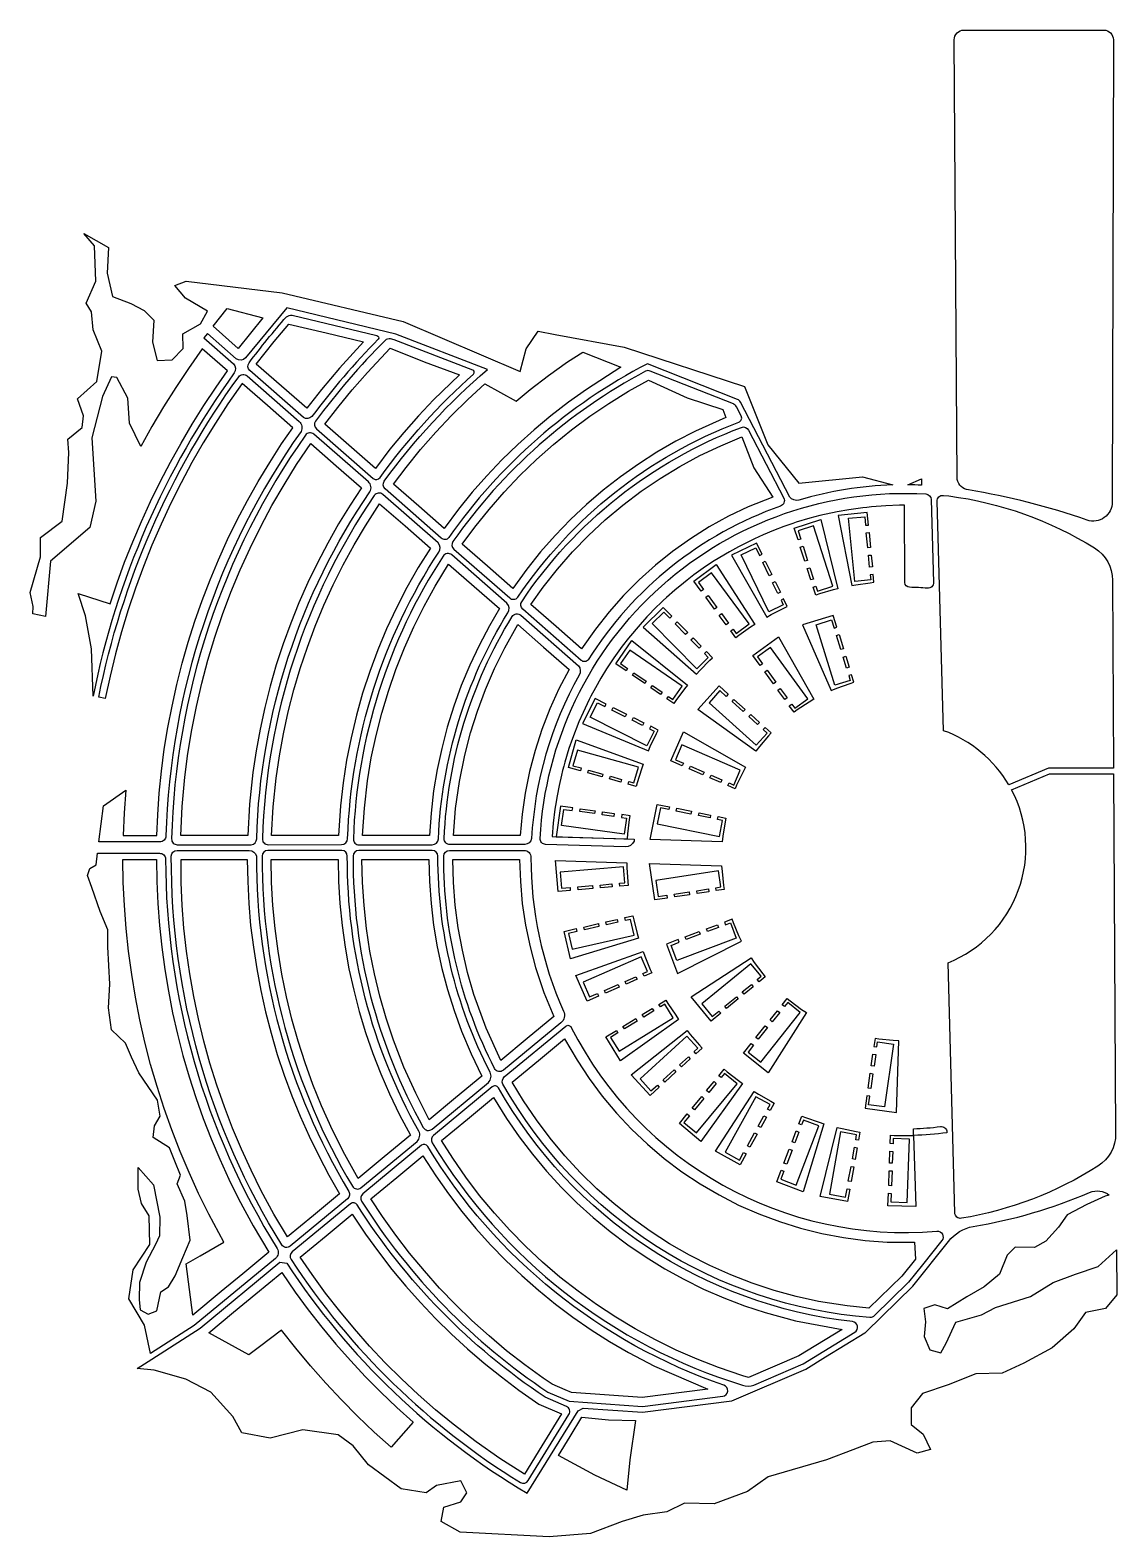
# Model space of a CAD drawing. Header units: millimetres. Extents: x -1270 to 1605, y 1119 to 5880.
# Drawn here: x -1166 to -29, y 1119 to 2696 of the extents above; entities that cross this region are included whole.
import ezdxf

# ---------------------------------------------------------------- set-up
doc = ezdxf.new("R2010")
doc.units = ezdxf.units.MM
doc.layers.add('благоустройство_озеленение', color=18, linetype='Continuous', true_color=0x000000)

msp = doc.modelspace()

# ---------------------------------------------------------------- linework, layer by layer
at = {"layer": 'благоустройство_озеленение'}
for points in [[(-199.5, 2685.9, -0.416222), (-189.5, 2696), (-43.1, 2696, -0.416718), (-33.1, 2685.9), (-34.3, 2202.3, -0.513828), (-60.6, 2183.3, 0.043472), (-184.7, 2214.9, -0.318992), (-196.3, 2225.8)], [(-1100.2, 1999.2), (-1101.7, 2048.6), (-1108.2, 2083.2), (-1115.7, 2106.5), (-1082.4, 2095.9), (-1075.1, 2117.7), (-1067.2, 2139.3), (-1058.8, 2160.7), (-1049.7, 2181.8), (-1040.2, 2202.8), (-1030.1, 2223.4), (-1019.4, 2243.8), (-1008.2, 2263.9), (-996.5, 2283.7), (-984.3, 2303.2), (-971.6, 2322.3), (-959.5, 2339.5), (-986, 2362.7), (-1000.5, 2342.1), (-1013.7, 2322.2), (-1026.4, 2301.9), (-1038.6, 2281.3), (-1050.2, 2260.4), (-1062.2, 2284.9), (-1063.9, 2311), (-1075.3, 2332.4), (-1080.8, 2333.2), (-1090.4, 2312.6), (-1101.4, 2269.3), (-1097.3, 2203.3), (-1103.5, 2175.5), (-1144.8, 2140.4), (-1150, 2082.6), (-1163.1, 2085.3), (-1162.9, 2093), (-1166, 2107.7), (-1155.3, 2145), (-1155.1, 2165.1), (-1132.6, 2182.1), (-1126.8, 2222.1), (-1125.5, 2254.1), (-1126.6, 2268.2), (-1111.8, 2280.1), (-1110.1, 2292.3), (-1116.4, 2310.4), (-1096.3, 2328.3), (-1091, 2360.1), (-1100, 2382.3), (-1101.8, 2401.2), (-1107.6, 2410.3), (-1097.4, 2433.4), (-1098.8, 2470.3), (-1110, 2483.1), (-1084.2, 2468.5), (-1085.6, 2441.7), (-1080, 2417.3), (-1060.7, 2410), (-1046.9, 2402.6), (-1036.7, 2392.5), (-1038.1, 2369.4), (-1033.1, 2350.5), (-1017.4, 2351), (-1005.9, 2363), (-1006.3, 2378.2), (-987.9, 2388.8), (-980.5, 2402.1), (-1003.6, 2415.5), (-1014.6, 2428.9), (-1002.9, 2433.5), (-902.6, 2421), (-775.8, 2391), (-653.5, 2338.8), (-647.4, 2362.5), (-634.8, 2380.9), (-616.8, 2377.7), (-544.6, 2364.3), (-418.9, 2323.2), (-394.5, 2262), (-362.2, 2222), (-295.5, 2228.7), (-263.7, 2220.1, 0.063805), (-361.9, 2204.3, -0.283878), (-371.6, 2207.4), (-423.1, 2306.8, 0.180647), (-426.2, 2309.6), (-520.3, 2347, 0.12021), (-728.3, 2165, -0.472633), (-736, 2164.6), (-794.7, 2215.9, -0.387577), (-795.6, 2224, -0.059359), (-687.8, 2340.8), (-783.6, 2377.8), (-897.7, 2405.4), (-940.7, 2353.2, -0.400493), (-950.5, 2352.2), (-980.6, 2378.6), (-984.3, 2373.9), (-953.5, 2346.8, -0.3467), (-952.5, 2337.3, 0.107822)], [(-892.1, 2397.9), (-803.4, 2376.4, -0.565863), (-801.9, 2372.7, 0.034546), (-871.4, 2291.7, -0.368351), (-880.2, 2290.7), (-936.3, 2339.8, -0.393447), (-937.1, 2347.9, -0.018043), (-898, 2396, -0.190819)], [(-794.8, 2371.4, 0.036326), (-867.5, 2286.9, 0.390718), (-866.6, 2278.8), (-807.1, 2226.8, 0.403965), (-800.1, 2227.9, -0.053992), (-702.2, 2336.2, 0.451335), (-703, 2340.3), (-785.4, 2372.1), (-789.2, 2373, 0.194975)], [(-522.4, 2339.1, 0.118068), (-723.8, 2161, 0.383178), (-722.8, 2153), (-664.5, 2102, 0.436827), (-656, 2102.6, -0.154711), (-424.9, 2285.8, 0.42034), (-422.1, 2291.8), (-427.4, 2302, 0.180647), (-430.5, 2304.9), (-517.4, 2339.3, 0.220155)], [(-248, 2220.3), (-233.6, 2226.4), (-233.6, 2219.9, 0.009165)], [(-246.3, 2113, -0.406994), (-251.2, 2118), (-251.7, 2198.9), (-256.7, 2198.8), (-271, 2198.1), (-286.1, 2197.2), (-291.1, 2196.7), (-295.1, 2196.3), (-309.9, 2194.2), (-321.8, 2192.1), (-340, 2188.1), (-350.4, 2185.4), (-364.7, 2181.1), (-368.5, 2179.8), (-377.9, 2176.6), (-388.7, 2172.4), (-399.3, 2168), (-403.8, 2166), (-408.4, 2163.9), (-425.3, 2155.4), (-434.7, 2150.2), (-450.7, 2140.6), (-459.6, 2134.7), (-471.8, 2126), (-478.9, 2120.5), (-482.8, 2117.4), (-491.7, 2110.1), (-500.3, 2102.5), (-504, 2099.1), (-507.6, 2095.6), (-510.5, 2092.8), (-520.9, 2082.1), (-528.1, 2074.2), (-540.1, 2059.9), (-546.7, 2051.5), (-555.4, 2039.3), (-557.7, 2036), (-563.1, 2027.7), (-569.2, 2017.8), (-574.9, 2007.9), (-579.6, 1999), (-581.4, 1995.5), (-587.8, 1982), (-592.1, 1972.2), (-598.9, 1954.8), (-602.5, 1944.2), (-606.9, 1929.9), (-607.9, 1926), (-609.2, 1921.2), (-610.4, 1916.3), (-612.8, 1905.6), (-614.9, 1894.8), (-616.6, 1884.9), (-617.1, 1881), (-618.9, 1866.1), (-620, 1852.3), (-534.2, 1849.6), (-534.4, 1847.3, -0.306845), (-543.6, 1841.4), (-626.9, 1844, -0.420951), (-632.7, 1850.3, -0.415513), (-229.2, 2210.7, -0.388813), (-223.6, 2204.9), (-221.1, 2118.2, -0.447917), (-227.6, 2112.1, 0.016559)], [(-205.3, 2208.6, -0.107224), (-52.8, 2154.2, -0.257989), (-33.9, 2120.4), (-32.9, 1923.7), (-100.9, 1923.7), (-142.5, 1906.5, 0.174023), (-210.6, 1963), (-217.5, 2203.1, -0.454546), (-210.9, 2209.2)], [(-139.5, 1901.2), (-99.8, 1917.7), (-32.9, 1917.7), (-30.7, 1541.5, -0.258316), (-49.2, 1507.4, -0.101008), (-191.9, 1452.8, -0.454932), (-198.9, 1458.6), (-206, 1720.1, 0.444557)], [(-642.2, 1830.3, 0.106315), (-608.2, 1669.6, -0.358213), (-611, 1657.4), (-671.1, 1607.8, -0.479156), (-680.3, 1609.6, -0.120211), (-733.5, 1831.8, -0.412833), (-727.5, 1837.8), (-649.5, 1837.8, -0.420292)], [(-212.5, 1429.6), (-232.8, 1404.1), (-247.4, 1385.9), (-283.1, 1350.8, -0.21595), (-287.8, 1349.1, -0.250759), (-671.5, 1593.3, -0.362998), (-670.1, 1600.8), (-605.9, 1653.9, -0.478902), (-600.1, 1652.6, 0.306064), (-217.7, 1439.4, -0.658552)], [(-305.9, 1344.7, -0.240391), (-676.2, 1589.4, 0.453), (-682.9, 1590.2), (-744.2, 1539.6, 0.371417), (-745.5, 1531.9, 0.184563), (-421, 1278.2, 0.165871), (-409.1, 1278.2), (-357.6, 1300.4), (-303.4, 1333.6, 0.713509)], [(-242, 1539.5), (-242.3, 1546.5, 0.025065), (-214, 1548.8, -0.445525), (-207.2, 1543), (-207.2, 1542.4, -0.027195)], [(-441.6, 1266.6, 0.794182), (-440.4, 1278.2, -0.175948), (-750.2, 1528, 0.406063), (-756.6, 1529.4), (-818.1, 1478.5, 0.377523), (-819.4, 1470.7, 0.10499), (-624.5, 1270.9), (-602.2, 1261.3), (-525.6, 1255.9)], [(-1038.9, 1305.5), (-988.3, 1337.9), (-904.9, 1406.8), (-897.7, 1405.8, 0.113999), (-646.2, 1165.1), (-593, 1251.4), (-587.5, 1254.2), (-525.4, 1249.8), (-432.2, 1261.7), (-354.8, 1295), (-334.1, 1307.8), (-292.9, 1333.1, 0.05626), (-291.8, 1333.9), (-242.9, 1381.9), (-205.5, 1428.7, -0.17717), (-179.8, 1444.4, 0.062124), (-57.9, 1479.9, -0.277663), (-37.5, 1477), (-41.6, 1476.1), (-60.8, 1467.4), (-81.4, 1456.4), (-90.5, 1443.6), (-103.8, 1429), (-115.7, 1422.1), (-135.8, 1422.6), (-139.1, 1419.4), (-144, 1414.4), (-152.3, 1394.3), (-168.3, 1381), (-186.5, 1370.5), (-206.7, 1358.1), (-219.9, 1362.3), (-231.4, 1358.6), (-229.5, 1344.4), (-230.9, 1329.3), (-225, 1315.2), (-213.5, 1312), (-208, 1322), (-198, 1344), (-171, 1351.7), (-156.4, 1359.5), (-119.8, 1370.9), (-96, 1385.6), (-72.7, 1394.3), (-48.9, 1402.5), (-29.8, 1419.8), (-29.4, 1372.7), (-41.2, 1358.4), (-62.3, 1354.2), (-74.4, 1337.2), (-97, 1317.4), (-126.7, 1301.2), (-149.3, 1290.6), (-176.8, 1289.9), (-205.8, 1278.6), (-232.6, 1269.4), (-244.7, 1254.6), (-244.7, 1236.9), (-231.9, 1227), (-224.2, 1210.8), (-238.3, 1207.2), (-266.6, 1219.9), (-284.5, 1218.4), (-305.7, 1210.7), (-333.2, 1200.1), (-394, 1182.4), (-415.9, 1166.9), (-450.5, 1154.1), (-481.6, 1154.8), (-500.2, 1145.6), (-524.9, 1142.1), (-546.8, 1135.7), (-580, 1123), (-623.1, 1119.5), (-716.4, 1124.4), (-736.2, 1135.7), (-733.4, 1150.6), (-715.7, 1156.2), (-709.3, 1165.4), (-715.7, 1178.1), (-741.1, 1173.2), (-751.7, 1165.4), (-777.9, 1169.6), (-812, 1194.9), (-828.3, 1214.8), (-843.8, 1226.3), (-880.9, 1231.6), (-914.9, 1222.8), (-944.5, 1228.5), (-954.2, 1245.3), (-977.2, 1270.9), (-1003.3, 1284.6), (-1036.4, 1293.9), (-1054.1, 1295.8)], [(-602.5, 1247.4, 0.45699), (-605.2, 1256), (-627.3, 1265.6, -0.104905), (-824, 1466.8, 0.474893), (-831.1, 1467.8), (-891.9, 1417.6, 0.382011), (-893.1, 1409.6, 0.110293), (-653.3, 1176.4, 0.414166), (-645, 1178.3)]]:
    msp.add_lwpolyline(points, format="xyb", close=True, dxfattribs=at)
for points in [[(-974.7, 2386.1), (-960.1, 2404.6), (-922.5, 2395.1), (-948.3, 2363)], [(-929.5, 2346.5), (-910.8, 2370.1), (-895.3, 2388.5), (-856.6, 2379.3), (-817.4, 2370), (-842.6, 2342.3), (-861.3, 2320), (-876.7, 2300.3), (-903.1, 2323.4)], [(-857.8, 2283.8), (-844.3, 2301.2), (-829.1, 2319.7), (-813.3, 2337.8), (-789.4, 2363.4), (-753.8, 2349), (-717.1, 2335.5), (-744.2, 2309.2), (-759.9, 2292.4), (-775.1, 2275.1), (-789.7, 2257.4), (-804.9, 2237.5)], [(-786, 2221), (-772.8, 2238.5), (-757.6, 2257.1), (-741.8, 2275.2), (-725.3, 2292.7), (-708.2, 2309.5), (-690.6, 2325.8), (-657.6, 2307.9), (-643.1, 2319.9), (-623.8, 2334.8), (-603.9, 2348.9), (-588.1, 2359.1), (-548.4, 2343.2), (-584.2, 2319.9), (-603, 2306.6), (-621.3, 2292.6), (-639, 2277.9), (-656.1, 2262.5), (-672.6, 2246.5), (-688.4, 2229.8), (-703.6, 2212.6), (-718.1, 2194.7), (-733.1, 2174.7), (-759.6, 2197.9)], [(-714.2, 2158.2), (-701.1, 2175.9), (-686.1, 2194.6), (-670.3, 2212.6), (-653.7, 2230), (-636.4, 2246.6), (-618.5, 2262.5), (-599.8, 2277.7), (-580.6, 2292), (-560.7, 2305.5), (-540.3, 2318.1), (-519.4, 2329.9), (-478.7, 2311.2), (-441.6, 2299), (-438.3, 2290.7), (-470.2, 2276.5), (-490.6, 2265.9), (-510.5, 2254.4), (-529.8, 2242), (-548.6, 2228.7), (-566.7, 2214.5), (-584.2, 2199.5), (-600.9, 2183.8), (-616.9, 2167.2), (-632.1, 2150), (-646.5, 2132), (-661.2, 2111.8), (-687.7, 2135)], [(-642.3, 2095.2), (-629.5, 2113.1), (-614.6, 2132), (-598.8, 2150), (-582.1, 2167.2), (-564.5, 2183.6), (-546.1, 2199), (-527, 2213.5), (-507.1, 2227), (-486.6, 2239.5), (-465.5, 2250.9), (-443.8, 2261.2), (-421.7, 2270.4), (-409.1, 2237.9), (-389.1, 2207.5), (-414.9, 2197.2), (-435.7, 2187.3), (-455.8, 2176.2), (-475.3, 2163.9), (-494.1, 2150.6), (-512, 2136.3), (-529.1, 2120.9), (-545.4, 2104.6), (-560.6, 2087.3), (-574.8, 2069.3), (-589.2, 2048.8), (-615.7, 2072)], [(-1008.5, 1853.2), (-1007, 1883.7), (-1004.2, 1914.2), (-1001, 1939), (-997, 1963.8), (-992.2, 1988.3), (-986.5, 2012.7), (-980.1, 2036.9), (-972.8, 2060.9), (-964.8, 2084.6), (-956, 2108.1), (-946.4, 2131.2), (-936, 2154), (-924.9, 2176.5), (-913.1, 2198.6), (-900.5, 2220.2), (-887.3, 2241.5), (-872.5, 2263.4), (-846, 2240.2), (-819.5, 2217), (-831.3, 2199.1), (-843.4, 2179.4), (-854.8, 2159.3), (-865.5, 2138.8), (-875.6, 2118), (-884.9, 2096.9), (-893.5, 2075.5), (-901.4, 2053.8), (-908.6, 2031.8), (-915, 2009.6), (-920.7, 1987.2), (-925.6, 1964.7), (-929.7, 1941.9), (-933.1, 1919.1), (-936.6, 1886.2), (-938.5, 1853.2), (-973.6, 1853.2)], [(-913.5, 1853.2), (-911.7, 1883.4), (-908.7, 1913.4), (-905.3, 1936.7), (-901.1, 1959.8), (-896, 1982.8), (-890.2, 2005.6), (-883.5, 2028.1), (-876.1, 2050.4), (-867.9, 2072.5), (-858.9, 2094.2), (-849.1, 2115.6), (-838.6, 2136.6), (-827.3, 2157.3), (-815.3, 2177.5), (-800.5, 2200.4), (-773.9, 2177.2), (-747.4, 2153.9), (-760.1, 2133.6), (-772, 2112.7), (-783, 2091.4), (-793.2, 2069.6), (-802.5, 2047.5), (-810.9, 2025), (-818.3, 2002.2), (-824.8, 1979.1), (-830.4, 1955.7), (-835, 1932.1), (-838.7, 1908.4), (-841.4, 1884.5), (-843.4, 1853.2), (-878.5, 1853.2)], [(-366.9, 2175), (-339, 2184), (-321.1, 2111.6), (-326.2, 2110.3), (-340.5, 2106.1), (-344.3, 2104.8), (-347, 2113.2), (-344.2, 2114.1), (-342.5, 2108.9), (-326.4, 2114.1), (-346.7, 2177.3), (-362.8, 2172.1), (-360.1, 2163.5), (-362.9, 2162.6)], [(-290.5, 2191.2), (-321, 2188.2), (-306.8, 2114.8), (-302.3, 2115.6), (-287.5, 2117.8), (-283.5, 2118.3), (-284.3, 2126.5), (-287.3, 2126.2), (-286.8, 2120.8), (-303.6, 2119.2), (-310, 2185.3), (-293.1, 2186.9), (-292.3, 2177.9), (-289.3, 2178.2)], [(-291.5, 2170), (-288.5, 2170.3), (-287, 2154.7), (-290, 2154.4)], [(-400.5, 2147.6), (-406.2, 2159.3), (-432.6, 2146.5), (-395.6, 2081.8), (-391.1, 2084.4), (-377.8, 2091.2), (-374.1, 2092.9), (-378, 2100.8), (-380.7, 2099.5), (-378.3, 2094.6), (-393.6, 2087.2), (-422.4, 2147), (-407.1, 2154.4), (-403.2, 2146.3)], [(-360.5, 2155), (-357.6, 2155.9), (-352.9, 2141.1), (-355.7, 2140.3)], [(-289.2, 2146.5), (-286.3, 2146.7), (-285.1, 2134.5), (-288.1, 2134.2)], [(-818.4, 1853.2), (-816.5, 1882), (-813.2, 1910.7), (-809.2, 1934.5), (-804.3, 1958.1), (-798.3, 1981.4), (-791.4, 2004.5), (-783.5, 2027.2), (-774.6, 2049.6), (-764.8, 2071.6), (-754.1, 2093.2), (-742.4, 2114.3), (-728.4, 2137.3), (-701.7, 2114), (-675, 2090.7), (-685.7, 2072.6), (-696.4, 2052.2), (-706.2, 2031.4), (-715.1, 2010.2), (-722.9, 1988.6), (-729.8, 1966.6), (-735.6, 1944.3), (-740.3, 1922.3), (-744, 1900.1), (-746.7, 1876.7), (-748.4, 1853.2), (-783.5, 1853.2)], [(-464.2, 2109), (-471.9, 2119.5), (-448.4, 2137), (-408.2, 2074.2), (-412.5, 2071.4), (-424.8, 2062.7), (-428, 2060.3), (-433.2, 2067.4), (-430.8, 2069.2), (-427.5, 2064.8), (-413.9, 2074.9), (-453.5, 2128.2), (-467.1, 2118.1), (-461.8, 2110.8)], [(-399.8, 2139.1), (-397.1, 2140.4), (-390.3, 2126.3), (-393, 2125)], [(-353.3, 2132.6), (-350.4, 2133.5), (-346.6, 2121.7), (-349.5, 2120.8)], [(-389.5, 2117.8), (-386.8, 2119.1), (-381.4, 2108), (-384.1, 2106.7)], [(-459.4, 2102.6), (-457, 2104.4), (-447.7, 2091.9), (-450.1, 2090.1)], [(-497, 2080.6), (-494.9, 2082.7), (-504, 2092), (-524.9, 2071.4), (-469.1, 2022), (-465.6, 2025.9), (-455.2, 2036.7), (-452.3, 2039.4), (-458.5, 2045.7), (-460.6, 2043.6), (-456.8, 2039.7), (-468.9, 2027.8), (-515.5, 2075.1), (-503.4, 2087)], [(-445.3, 2083.7), (-442.9, 2085.5), (-435.5, 2075.6), (-438, 2073.8)], [(-326.1, 2083.6), (-358.4, 2073.6), (-328.4, 2005), (-322.4, 2007.5), (-308.3, 2012.5), (-304.4, 2013.6), (-306.9, 2021.6), (-309.8, 2020.7), (-308.2, 2015.5), (-324.4, 2010.5), (-344, 2073.9), (-327.8, 2078.9), (-325.2, 2070.3), (-322.3, 2071.2)], [(-723.4, 1853.2), (-721.1, 1881.7), (-717.1, 1910), (-711.5, 1937.4), (-705.5, 1960.6), (-698.2, 1983.5), (-689.8, 2006), (-680.3, 2028), (-669.7, 2049.6), (-655.9, 2074), (-629.1, 2050.5), (-602.4, 2027.1), (-613, 2006.7), (-622.5, 1985.7), (-630.8, 1964.3), (-637.9, 1942.4), (-643.7, 1920.2), (-648.3, 1897.6), (-651.5, 1875.5), (-653.4, 1853.2), (-688.3, 1853.2)], [(-491.4, 2074.9), (-489.3, 2077), (-478.3, 2065.9), (-480.5, 2063.8)], [(-553.5, 2033.1), (-536.8, 2057.3), (-478.5, 2010.8), (-481.7, 2006.7), (-490.6, 1994.6), (-492.8, 1991.3), (-500, 1996.3), (-498.3, 1998.7), (-493.8, 1995.6), (-484.2, 2009.6), (-538.8, 2047.3), (-548.5, 2033.3), (-541.1, 2028.2), (-542.8, 2025.7)], [(-474.9, 2058.1), (-472.7, 2060.2), (-464.1, 2051.4), (-466.2, 2049.3)], [(-410.1, 2041.6), (-383.3, 2061.1), (-346.2, 1996), (-351.4, 1993), (-363.8, 1984.7), (-367.1, 1982.3), (-372, 1989.1), (-369.5, 1990.8), (-366.4, 1986.4), (-352.6, 1996.4), (-391.6, 2050.1), (-405.3, 2040.2), (-400, 2032.9), (-402.4, 2031.1)], [(-322.8, 2062.7), (-319.9, 2063.6), (-315.3, 2048.7), (-318.2, 2047.8)], [(-315.8, 2040.1), (-312.9, 2041), (-309.3, 2029.3), (-312.1, 2028.4)], [(-536.2, 2021.2), (-534.5, 2023.7), (-521.6, 2014.8), (-523.3, 2012.3)], [(-397.7, 2024.6), (-395.3, 2026.4), (-386.1, 2013.7), (-388.6, 2012)], [(-516.7, 2007.8), (-515, 2010.3), (-504.9, 2003.3), (-506.6, 2000.8)], [(-445.5, 2009.8), (-435.9, 2001.1), (-437.9, 1998.8), (-444.6, 2004.9), (-455.9, 1992.2), (-406.6, 1947.8), (-395.2, 1960.4), (-399.3, 1964.1), (-397.3, 1966.3), (-391, 1960.7), (-393.8, 1957.7), (-403.3, 1946.3), (-406.9, 1941.5), (-467.6, 1985.2)], [(-383.9, 2005.5), (-381.5, 2007.3), (-374.2, 1997.3), (-376.7, 1995.5)], [(-564.8, 1988.2), (-563.4, 1990.9), (-575, 1996.7), (-588.2, 1970.6), (-519.4, 1941.8), (-517.4, 1946.6), (-511, 1960.1), (-509.2, 1963.7), (-517, 1967.6), (-518.3, 1964.9), (-513.5, 1962.5), (-521.1, 1947.3), (-580.4, 1977.1), (-572.8, 1992.3)], [(-557.6, 1984.6), (-556.3, 1987.3), (-542.3, 1980.3), (-543.6, 1977.6)], [(-431.9, 1993.5), (-429.9, 1995.7), (-418.3, 1985.2), (-420.3, 1983)], [(-536.5, 1974), (-535.1, 1976.7), (-524.1, 1971.2), (-525.5, 1968.5)], [(-414.4, 1977.7), (-412.4, 1979.9), (-403.2, 1971.7), (-405.2, 1969.4)], [(-495.9, 1931.4), (-482.7, 1961.8), (-417.7, 1924.7), (-420.6, 1919.4), (-427.1, 1905.9), (-428.6, 1902.2), (-436.3, 1905.5), (-435.1, 1908.3), (-430.1, 1906.1), (-423.4, 1921.7), (-484.3, 1948.1), (-491, 1932.6), (-482.8, 1929), (-484, 1926.2)], [(-590.5, 1921.1), (-603, 1924.6), (-594.9, 1953.4), (-524.7, 1928.1), (-526.6, 1922.8), (-531, 1908.5), (-532.1, 1904.6), (-540.5, 1907), (-539.7, 1909.9), (-534.5, 1908.4), (-529.9, 1924.7), (-593.7, 1942.7), (-598.4, 1926.4), (-589.7, 1924)], [(-476.6, 1923), (-475.4, 1925.8), (-461.1, 1919.6), (-462.3, 1916.8)], [(-582.8, 1918.9), (-582, 1921.8), (-566.9, 1917.6), (-567.8, 1914.7)], [(-560.1, 1912.5), (-559.2, 1915.4), (-547.4, 1912.1), (-548.2, 1909.2)], [(-455, 1913.6), (-453.8, 1916.4), (-442.5, 1911.5), (-443.7, 1908.7)], [(-599, 1879.5), (-598.6, 1882.4), (-611.5, 1884.2), (-616, 1852.1), (-541.2, 1849.8), (-540.8, 1855.2), (-539.1, 1870), (-538.5, 1874), (-547.2, 1875.2), (-547.6, 1872.2), (-542.2, 1871.5), (-544.6, 1854.7), (-610.3, 1863.9), (-608, 1880.7)], [(-590.7, 1881.3), (-575.2, 1879.2), (-575.7, 1876.2), (-591.1, 1878.3)], [(-567.3, 1878), (-555.1, 1876.3), (-555.5, 1873.3), (-567.7, 1875.1)], [(-510.2, 1885.9), (-497.4, 1883.3), (-498, 1880.4), (-506.8, 1882.2), (-510.2, 1865.6), (-445.1, 1852.4), (-441.8, 1869.1), (-447.1, 1870.1), (-446.5, 1873.1), (-438.3, 1871.4), (-439.1, 1867.5), (-441.5, 1852.7), (-442.2, 1846.7), (-517.6, 1849.1)], [(-490.2, 1878.8), (-489.6, 1881.8), (-474.3, 1878.7), (-474.9, 1875.7)], [(-466.4, 1877.1), (-454.4, 1874.7), (-454.9, 1871.7), (-467, 1874.2)], [(-1069, 1828.2), (-1034, 1828.2), (-1033.6, 1805.2), (-1032.5, 1782.2), (-1030.8, 1759.3), (-1028.4, 1736.4), (-1025.2, 1713), (-1021.5, 1690.3), (-1017, 1667.7), (-1011.9, 1645.3), (-1006.2, 1623), (-999.8, 1601), (-992.7, 1579.1), (-985.1, 1557.4), (-976.7, 1535.9), (-967.8, 1514.7), (-958.2, 1493.8), (-948, 1473.2), (-932.8, 1444.9), (-916.5, 1417.3), (-943.7, 1394.8), (-966.1, 1376.3), (-996, 1351.6), (-1003, 1405.3), (-988.3, 1413.6), (-963.3, 1427.7), (-979.2, 1457.3), (-989.8, 1478.8), (-999.8, 1500.7), (-1009.2, 1522.8), (-1017.9, 1545.2), (-1025.9, 1567.8), (-1033.3, 1590.7), (-1040, 1613.8), (-1046, 1637.1), (-1051.3, 1660.5), (-1055.9, 1684.1), (-1059.8, 1707.8), (-1063.1, 1732.2), (-1065.7, 1756.1), (-1067.5, 1780.1), (-1068.6, 1804.1)], [(-842.5, 1478.5), (-869.8, 1455.9), (-897, 1433.4), (-911.1, 1457.3), (-924.3, 1481.7), (-935, 1503.2), (-945, 1525), (-954.3, 1547.1), (-962.9, 1569.5), (-970.8, 1592.2), (-978, 1615.1), (-984.4, 1638.2), (-990, 1661.6), (-994.9, 1685), (-999.1, 1708.7), (-1002.5, 1732.4), (-1005.2, 1756.3), (-1007.1, 1780.2), (-1008.2, 1804.2), (-1008.2, 1828.2), (-974, 1828.2), (-939, 1828.2), (-938.5, 1805.2), (-937.3, 1782.2), (-935.4, 1759.2), (-932.6, 1736.5), (-929.1, 1713.7), (-924.9, 1691.1), (-919.9, 1668.7), (-914.1, 1646.4), (-907.6, 1624.3), (-900.3, 1602.5), (-892.4, 1580.9), (-883.7, 1559.6), (-874.3, 1538.6), (-864.2, 1518), (-853.7, 1498)], [(-914, 1828.3), (-879, 1828.3), (-844, 1828.3), (-843.5, 1805.2), (-842.1, 1782.2), (-839.8, 1759.3), (-836.6, 1736.5), (-832.6, 1713.9), (-827.6, 1691.4), (-821.8, 1669.2), (-815.2, 1647.2), (-807.6, 1625.4), (-799.3, 1604), (-790.1, 1582.9), (-779.6, 1561.1), (-768.2, 1539.8), (-795.6, 1517.2), (-823, 1494.6), (-836.9, 1519.5), (-849.7, 1545), (-861.2, 1570.5), (-870.2, 1592.8), (-878.3, 1615.4), (-885.7, 1638.2), (-892.2, 1661.3), (-897.9, 1684.6), (-902.7, 1708.1), (-906.8, 1732.4), (-909.9, 1756.2), (-912.1, 1780.1), (-913.5, 1804.1)], [(-819, 1828.3), (-784, 1828.4), (-749, 1828.4), (-748.4, 1805.2), (-746.7, 1782.3), (-744, 1759.5), (-740.2, 1736.8), (-735.4, 1714.3), (-729.6, 1692.1), (-722.7, 1670.2), (-714.8, 1648.6), (-704.8, 1624.8), (-693.6, 1601.5), (-721.1, 1578.8), (-748.6, 1556), (-762.8, 1583.6), (-775.2, 1611.1), (-786.1, 1639.2), (-793.7, 1662.1), (-800.3, 1685.2), (-805.9, 1708.7), (-810.6, 1732.3), (-814.2, 1756.1), (-816.8, 1780.1), (-818.4, 1804.1)], [(-724, 1828.4), (-689, 1828.4), (-654.1, 1828.4), (-653.3, 1805.2), (-651.3, 1782.3), (-647.9, 1759.6), (-643.2, 1736.9), (-637.4, 1715.1), (-628.6, 1688.9), (-618.3, 1663.8), (-646.1, 1640.8), (-673.8, 1617.9), (-689.1, 1651.9), (-701.9, 1687), (-708.5, 1709.9), (-714, 1733.2), (-718.3, 1756.7), (-721.4, 1780.4), (-723.3, 1804.3)], [(-613.9, 1794.8), (-616.7, 1827.1), (-541.9, 1824.8), (-541.8, 1819.9), (-540.9, 1805), (-540.5, 1801), (-549.2, 1800.3), (-549.5, 1803.3), (-544.1, 1803.7), (-545.5, 1820.6), (-611.7, 1815), (-610.2, 1798.1), (-601.2, 1798.9), (-601.2, 1795.9)], [(-512.6, 1785.9), (-518.4, 1824.1), (-442.8, 1821.7), (-442.4, 1815.8), (-440.7, 1800.9), (-440.1, 1797), (-448.4, 1795.7), (-448.8, 1798.7), (-443.5, 1799.5), (-446, 1816.2), (-511.6, 1806.3), (-509.1, 1789.5), (-500.2, 1790.9), (-499.7, 1787.9)], [(-593.3, 1799.5), (-577.7, 1800.9), (-577.5, 1797.9), (-593, 1796.6)], [(-569.7, 1801.5), (-557.5, 1802.6), (-557.2, 1799.6), (-569.5, 1798.6)], [(-468.9, 1795.6), (-456.7, 1797.5), (-456.3, 1794.5), (-468.5, 1792.6)], [(-492.3, 1792.1), (-476.8, 1794.4), (-476.4, 1791.4), (-491.8, 1789.1)], [(-607.4, 1753), (-594.8, 1755.9), (-594.1, 1752.9), (-602.9, 1750.9), (-599.1, 1734.4), (-534.4, 1749.1), (-538.2, 1765.6), (-543.4, 1764.4), (-544.1, 1767.4), (-535.6, 1769.3), (-534.7, 1765.2), (-531, 1750.9), (-529.6, 1745.9), (-600.9, 1724.4)], [(-500.5, 1739.8), (-488.8, 1708.8), (-422.1, 1742.8), (-424.7, 1748.2), (-430.5, 1762), (-431.9, 1765.7), (-439.7, 1762.8), (-438.7, 1760), (-433.6, 1761.9), (-427.6, 1746), (-489.7, 1722.6), (-495.7, 1738.4), (-487.3, 1741.6), (-488.3, 1744.4)], [(-587, 1757.6), (-571.7, 1761.1), (-571.1, 1758.2), (-586.3, 1754.7)], [(-563.9, 1762.9), (-551.9, 1765.6), (-551.2, 1762.7), (-563.3, 1759.9)], [(-480.8, 1747.2), (-466.2, 1752.8), (-465.2, 1750), (-479.8, 1744.4)], [(-458.7, 1755.6), (-447.2, 1760), (-446.2, 1757.1), (-457.7, 1752.8)], [(-583.4, 1680), (-595.2, 1706.8), (-525, 1731.9), (-523.2, 1727.1), (-517.6, 1713.3), (-515.9, 1709.6), (-524, 1706.1), (-525.2, 1708.8), (-520.2, 1711), (-527, 1726.5), (-587.8, 1699.9), (-581, 1684.4), (-572.7, 1688), (-571.5, 1685.3)], [(-453.9, 1659.1), (-474.8, 1684.7), (-412, 1725.5), (-408.7, 1720.5), (-399.7, 1708.6), (-397.1, 1705.5), (-403.6, 1700.2), (-405.5, 1702.5), (-401.3, 1706), (-412.1, 1719.1), (-463.4, 1677.1), (-452.7, 1663.9), (-445.7, 1669.6), (-443.8, 1667.3)], [(-543.8, 1700.7), (-532.5, 1705.6), (-531.3, 1702.9), (-542.6, 1697.9)], [(-565.4, 1691.2), (-551.1, 1697.5), (-549.9, 1694.7), (-564.2, 1688.5)], [(-421.3, 1689.7), (-411.7, 1697.5), (-409.8, 1695.1), (-419.4, 1687.3)], [(-563.9, 1642.6), (-552.8, 1649.4), (-551.2, 1646.8), (-558.9, 1642.1), (-550, 1627.7), (-493.4, 1662.4), (-502.3, 1676.8), (-506.9, 1674), (-508.5, 1676.6), (-501.1, 1681.1), (-499, 1677.7), (-490.8, 1665.2), (-487.8, 1660.9), (-548.5, 1617.6)], [(-525.8, 1665.9), (-515.3, 1672.4), (-513.8, 1669.8), (-524.3, 1663.4)], [(-439.5, 1674.7), (-427.4, 1684.6), (-425.5, 1682.3), (-437.6, 1672.4)], [(-379.4, 1676.3), (-374.2, 1682.8), (-371.1, 1680.3), (-359.1, 1671.4), (-354.1, 1668.1), (-394.2, 1604.9), (-420, 1625.6), (-411.9, 1635.7), (-409.5, 1633.8), (-415.2, 1626.8), (-401.9, 1616.2), (-360.5, 1668), (-373.7, 1678.6), (-377.1, 1674.4)], [(-546, 1653.6), (-532.6, 1661.7), (-531.1, 1659.2), (-544.4, 1651)], [(-392.1, 1660.4), (-384.4, 1670), (-382.1, 1668.1), (-389.8, 1658.5)], [(-661.8, 1595.4), (-634.4, 1618), (-607, 1640.7), (-594, 1618.2), (-581.3, 1599), (-567.6, 1580.5), (-552.8, 1562.9), (-537.1, 1546.1), (-520.4, 1530.3), (-502.8, 1515.4), (-484.4, 1501.6), (-465.3, 1488.8), (-445.4, 1477.2), (-425, 1466.7), (-403.9, 1457.4), (-382.4, 1449.3), (-360.4, 1442.5), (-338.1, 1436.9), (-315.5, 1432.7), (-292.7, 1429.7), (-269.5, 1428), (-241, 1427.8), (-240.2, 1410.1), (-254.4, 1392.3), (-288.7, 1358.7), (-311.6, 1361.1), (-341.4, 1365.9), (-364.9, 1371), (-388, 1377.4), (-410.8, 1384.9), (-433.2, 1393.6), (-455.1, 1403.4), (-476.5, 1414.3), (-497.3, 1426.2), (-517.5, 1439.2), (-536.5, 1452.9), (-555.3, 1467.8), (-573.3, 1483.7), (-590.4, 1500.5), (-606.7, 1518.2), (-622.1, 1536.6), (-636.5, 1555.8), (-649.9, 1575.7)], [(-517.6, 1581.2), (-537.4, 1602.8), (-479, 1649.2), (-475.7, 1645.1), (-465.9, 1633.8), (-463.2, 1630.9), (-469.7, 1625), (-471.7, 1627.2), (-467.7, 1630.9), (-479.1, 1643.4), (-528.1, 1598.6), (-516.7, 1586.1), (-510, 1592.2), (-508, 1590)], [(-397.1, 1654.2), (-394.8, 1652.3), (-404.5, 1640.1), (-406.9, 1642)], [(-290.8, 1581.1), (-292.6, 1568.2), (-259.9, 1563.6), (-257.5, 1638.4), (-263.5, 1638.7), (-278.4, 1640.2), (-282.3, 1640.8), (-283.5, 1632.5), (-280.5, 1632.1), (-279.8, 1637.5), (-263, 1635.1), (-272.3, 1569.4), (-289.1, 1571.7), (-287.8, 1580.7)], [(-284.6, 1624.6), (-281.6, 1624.2), (-283.4, 1612), (-286.3, 1612.4)], [(-504.1, 1597.6), (-492.6, 1608.1), (-490.6, 1605.9), (-502.1, 1595.4)], [(-487, 1552), (-478.7, 1562), (-476.4, 1560.1), (-482.2, 1553.2), (-469.1, 1542.4), (-426.7, 1593.4), (-439.8, 1604.3), (-443.3, 1600.1), (-445.6, 1602), (-440, 1608.7), (-436.9, 1606.2), (-425.2, 1596.9), (-420.9, 1593.8), (-464.4, 1533.3)], [(-486.7, 1613.5), (-477.6, 1621.8), (-475.6, 1619.6), (-484.7, 1611.3)], [(-458.5, 1586.4), (-450.7, 1595.8), (-448.4, 1593.9), (-456.2, 1584.5)], [(-287.5, 1604.5), (-284.5, 1604.1), (-286.7, 1588.6), (-289.6, 1589)], [(-735.9, 1534.1), (-708.6, 1556.7), (-681.3, 1579.2), (-667.7, 1557.1), (-654.6, 1538.2), (-640.7, 1519.9), (-626, 1502.2), (-610.4, 1485.2), (-594.1, 1469), (-577.1, 1453.6), (-559.3, 1438.9), (-540.9, 1425.1), (-521.9, 1412.2), (-502.3, 1400.1), (-482.2, 1389), (-461.6, 1378.8), (-440.5, 1369.5), (-419, 1361.3), (-397.2, 1354.1), (-365.7, 1345.5), (-316.8, 1336.6), (-362, 1308.8), (-414.6, 1286.2), (-420.5, 1288), (-446.1, 1296.6), (-468.4, 1305.3), (-490.4, 1315), (-512, 1325.5), (-533.1, 1337), (-553.6, 1349.4), (-573.7, 1362.6), (-593, 1376.5), (-611.9, 1391.3), (-630.1, 1407), (-647.6, 1423.4), (-664.4, 1440.5), (-680.5, 1458.3), (-695.9, 1476.8), (-710.4, 1495.9), (-724.1, 1515.6)], [(-473.6, 1568.2), (-463.6, 1580.2), (-461.3, 1578.3), (-471.3, 1566.3)], [(-423.4, 1508.7), (-449.2, 1522.9), (-408.8, 1585.6), (-404.4, 1582.8), (-391.4, 1575.2), (-387.9, 1573.3), (-392.1, 1565.6), (-394.8, 1567.1), (-392.1, 1571.8), (-407, 1580), (-439, 1521.9), (-424.1, 1513.7), (-419.8, 1521.6), (-417.1, 1520.1)], [(-404.5, 1549.3), (-398.6, 1560.1), (-396, 1558.6), (-401.9, 1547.8)], [(-380.4, 1503.1), (-377.6, 1502.1), (-380.8, 1493.6), (-365, 1487.6), (-341.3, 1549.6), (-357.1, 1555.6), (-359.1, 1550.6), (-361.9, 1551.6), (-358.8, 1559.8), (-355, 1558.4), (-340.9, 1553.4), (-335.9, 1551.8), (-357.6, 1480.5), (-385, 1491)], [(-311, 1470.5), (-339.8, 1475.6), (-321.8, 1547.9), (-316.7, 1546.7), (-302.1, 1543.7), (-298.1, 1543.1), (-299.7, 1534.4), (-302.6, 1535), (-301.7, 1540.3), (-318.4, 1543.3), (-329.9, 1477.9), (-313.2, 1475), (-311.6, 1483.8), (-308.7, 1483.3)], [(-415.9, 1528.6), (-408.4, 1542.3), (-405.8, 1540.8), (-413.3, 1527.2)], [(-369.1, 1532.7), (-364.7, 1544.2), (-361.9, 1543.1), (-366.3, 1531.6)], [(-266.5, 1530.9), (-266.2, 1539.7), (-262.2, 1539.5), (-247.2, 1539.3), (-242, 1539.5), (-239.6, 1465), (-268.9, 1466), (-268.4, 1479), (-265.4, 1478.9), (-265.8, 1469.9), (-248.8, 1469.3), (-246.4, 1535.6), (-263.3, 1536.2), (-263.5, 1530.8)], [(-809.8, 1473.1), (-782.6, 1495.5), (-755.4, 1518), (-741.8, 1497.1), (-728.5, 1478.3), (-714.5, 1460), (-699.8, 1442.3), (-684.4, 1425.2), (-668.4, 1408.7), (-651.7, 1392.9), (-634.5, 1377.7), (-616.6, 1363.1), (-598.3, 1349.3), (-579.4, 1336.2), (-560, 1323.9), (-540.1, 1312.3), (-512.9, 1298), (-457.3, 1274.1), (-525.9, 1265.4), (-599.9, 1270.6), (-606.3, 1273.4), (-619.9, 1279.3), (-629.3, 1285.5), (-648.7, 1299.5), (-667.7, 1314.3), (-686.1, 1329.7), (-703.9, 1345.8), (-721.1, 1362.5), (-737.8, 1379.8), (-753.7, 1397.7), (-769.1, 1416.2), (-783.7, 1435.2), (-797.6, 1454.7)], [(-377.6, 1510.6), (-372, 1525.2), (-369.2, 1524.1), (-374.7, 1509.5)], [(-304, 1527.1), (-301, 1526.6), (-303.2, 1514.4), (-306.1, 1515)], [(-266.8, 1522.9), (-263.8, 1522.8), (-264.3, 1510.5), (-267.3, 1510.6)], [(-310.3, 1491.7), (-307.5, 1507.1), (-304.6, 1506.6), (-307.3, 1491.2)], [(-267.6, 1502.6), (-264.6, 1502.5), (-265.1, 1486.9), (-268.1, 1487)], [(-883.5, 1412.1), (-856.4, 1434.6), (-829.2, 1457), (-815.3, 1436.3), (-801.8, 1417.6), (-787.7, 1399.4), (-773, 1381.8), (-757.7, 1364.6), (-741.9, 1347.9), (-725.5, 1331.7), (-708.6, 1316.2), (-691.1, 1301.2), (-673.2, 1286.8), (-654.8, 1273), (-633.9, 1258.4), (-610.2, 1248.2), (-630.8, 1214.8), (-649.1, 1185), (-674.7, 1201.5), (-699.7, 1219), (-723.5, 1237.3), (-742, 1252.5), (-760.1, 1268.3), (-777.6, 1284.7), (-794.6, 1301.7), (-811.1, 1319.1), (-826.9, 1337.1), (-842.3, 1355.6), (-857, 1374.6), (-871.1, 1394)], [(-979.3, 1333), (-953.2, 1354.5), (-930, 1373.7), (-902.9, 1396.1), (-888.7, 1375.5), (-875.1, 1357), (-860.9, 1338.9), (-846.2, 1321.2), (-831, 1303.9), (-815.3, 1287.1), (-799.1, 1270.8), (-782.4, 1254.9), (-765.3, 1239.6), (-788.3, 1213.2), (-806.2, 1229.2), (-823.6, 1245.8), (-840.5, 1262.8), (-856.9, 1280.4), (-872.8, 1298.4), (-888.2, 1316.9), (-903, 1335.9), (-926, 1318.4), (-937.2, 1309.9)], [(-613.6, 1204.5), (-601.2, 1224.6), (-588.9, 1244.7), (-561.2, 1242.1), (-533, 1241.3), (-538.9, 1200), (-542.1, 1168.3), (-575.6, 1184)]]:
    msp.add_lwpolyline(points, close=True, dxfattribs=at)
for points in [[(-1094.1, 1846.8), (-1089.4, 1884.5), (-1065.9, 1900.8), (-1067.6, 1877.2), (-1068.6, 1853.2), (-1033.6, 1853.2), (-1032.6, 1875.1), (-1031, 1897.8), (-1028.7, 1920.7), (-1025.7, 1943.5), (-1022, 1966.2), (-1017.6, 1988.8), (-1012.6, 2011.2), (-1007, 2033.5), (-1000.7, 2055.6), (-993.7, 2077.5), (-986.1, 2099.2), (-977.8, 2120.7), (-969, 2141.9), (-959.5, 2162.9), (-949.4, 2183.5), (-938.7, 2203.9), (-927.4, 2223.9), (-915.5, 2243.6), (-903.1, 2263), (-891.4, 2280), (-917.9, 2303.1), (-944.4, 2326.3), (-959.2, 2304.9), (-972.3, 2284.8), (-984.9, 2264.3), (-996.8, 2243.5), (-1008.2, 2222.3), (-1018.9, 2200.9), (-1029.1, 2179.1), (-1038.6, 2157.1), (-1047.5, 2134.8), (-1055.8, 2112.3), (-1063.4, 2089.5), (-1070.4, 2066.6), (-1076.7, 2043.4), (-1082.4, 2020.1), (-1087.5, 1996.6), (-1094.3, 1998, -0.107658), (-947.9, 2333.3, -0.441609), (-939.1, 2334.3), (-884.6, 2286.6, -0.310579), (-882.7, 2276.1, 0.147368), (-1024, 1852.9, -0.425913), (-1030.5, 1846.7), (-1094.1, 1846.8)], [(-1018.1, 1849.8, 0.421928), (-1012.1, 1843.7), (-934.7, 1843.7, 0.401184), (-929.1, 1849.9, -0.143755), (-810.7, 2213, 0.367787), (-812.3, 2223.4), (-869.3, 2273.2, 0.445199), (-878.1, 2272.2, 0.1481), (-1018.1, 1849.8, -0.1481)], [(-377.8, 2206.4, -0.45558), (-381.2, 2198, 0.169475), (-582.4, 2037, -0.436327), (-589.6, 2036.6), (-650.9, 2090.1, -0.377114), (-651.9, 2098, -0.155886), (-422.1, 2280.4, -0.380517), (-414.7, 2277.6), (-377.8, 2206.4)], [(-923.1, 1849.9, 0.423108), (-917.1, 1843.7), (-840.4, 1843.8, 0.379706), (-834, 1850, -0.13749), (-738.6, 2149.8, 0.354191), (-739.3, 2159.5), (-797.2, 2210.2, 0.449505), (-806.1, 2209, 0.143413), (-923.1, 1849.9, 0.145762)], [(-828, 1849.7, 0.424628), (-822, 1843.5), (-745.5, 1843.6, 0.395802), (-739.1, 1849.8, -0.128842), (-666.4, 2086.3, 0.350392), (-667.4, 2096.4), (-725.1, 2146.9, 0.4555), (-734.1, 2145.6, 0.137026), (-828, 1849.7, 0.139771)], [(-727, 1843.8, -0.426731), (-733, 1850, -0.128176), (-661.9, 2082.5, -0.463878), (-652.8, 2083.8), (-592.4, 2031, -0.293312), (-591.9, 2021, 0.115233), (-641.6, 1850.1, -0.323456), (-648.5, 1843.8), (-727, 1843.8)], [(-1095.6, 1834.7), (-1030.8, 1834.7, -0.428375), (-1024.4, 1828.7, 0.13968), (-907.6, 1421.2, -0.342038), (-909.4, 1410.8), (-994.5, 1340.5), (-1040.2, 1311.4), (-1046.4, 1341.1), (-1062.8, 1368.5), (-1058.2, 1398.8), (-1040.8, 1425.5), (-1041.5, 1455.5), (-1049.7, 1468.3), (-1053.2, 1483.3), (-1053.2, 1506.1), (-1037.1, 1487.8), (-1030.5, 1453.9), (-1030.8, 1434.4), (-1035.1, 1425.3), (-1044.7, 1406.9), (-1051.6, 1385.8), (-1052.1, 1367.9), (-1050.8, 1357), (-1042.5, 1352.4), (-1033.5, 1355.9), (-1029.4, 1375.7), (-1021.2, 1381), (-1014.5, 1392.5), (-1006.2, 1411.7), (-998.7, 1430.1), (-1001.7, 1455.7), (-1004.1, 1470.6), (-1012.1, 1489), (-1008.9, 1498.1), (-1014.8, 1512.5), (-1020.4, 1526.6), (-1037.2, 1537.3), (-1035.9, 1549.6), (-1030, 1559.7), (-1032.9, 1576.3), (-1052.5, 1605), (-1059.9, 1621.3), (-1066.3, 1636.2), (-1081, 1650.1), (-1084.2, 1673), (-1082.6, 1697.7), (-1084.8, 1736.7), (-1084.8, 1754.6), (-1092.8, 1773.8), (-1101.6, 1798.8), (-1105.9, 1811.6), (-1103.7, 1818.8), (-1097.1, 1822.5), (-1095.6, 1834.7)], [(-902.9, 1425.1, -0.140411), (-1018.4, 1831.7, -0.413445), (-1012.4, 1837.7), (-936.9, 1837.7, -0.341353), (-929.4, 1831.7, 0.136717), (-832.7, 1480.9, -0.322362), (-834, 1473.2), (-894, 1423.6, -0.454331), (-902.9, 1425.1, 0.142692)], [(-829, 1486.3, 0.460125), (-820, 1484.8), (-761.3, 1533.3, 0.328711), (-759.5, 1543.9, -0.129688), (-834.3, 1831.8, 0.391191), (-839.9, 1837.8), (-917.4, 1837.7, 0.413265), (-923.4, 1831.7, 0.135684), (-829, 1486.3, 0.138336)], [(-754.8, 1547.8, 0.468048), (-745.7, 1546.1), (-686.8, 1594.9, 0.331334), (-685, 1605.7, -0.120891), (-739.5, 1831.8, 0.412127), (-745.4, 1837.8), (-822.3, 1837.8, 0.413073), (-828.3, 1831.8, 0.129217), (-754.8, 1547.8, 0.132383)]]:
    msp.add_lwpolyline(points, format="xyb", dxfattribs=at)

doc.saveas('drawing.dxf')
